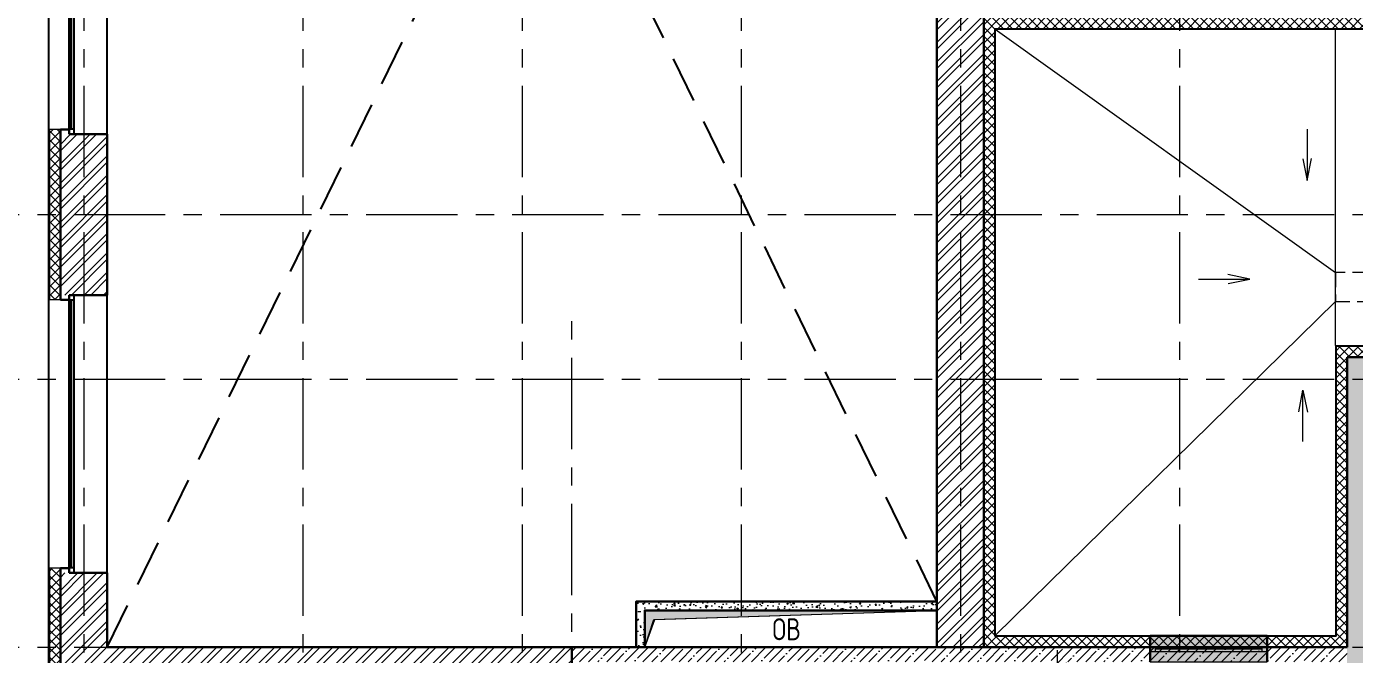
# Model space of a CAD drawing. Header units: millimetres. Extents: x -13407 to 95998, y -2611 to 109495.
# Drawn here: x -1213 to 16965, y 27380 to 35968 of the extents above; entities that cross this region are included whole.
import ezdxf

# ---------------------------------------------------------------- set-up
doc = ezdxf.new("R2010")
doc.units = ezdxf.units.MM
for name, pattern in [('CENTER', [2, 1.25, -0.25, 0.25, -0.25]), ('DASHED', [19.05, 12.7, -6.35]), ('HIDDEN', [6, 4, -2])]:
    doc.linetypes.add(name, pattern=pattern)
for name, color, linetype, lineweight in [('АР_Навесной фасад', 5, 'Continuous', 5), ('АР_Окна БЛОК', 250, 'Continuous', 13), ('АР_Оси', 193, 'Continuous', 9), ('АР_Перегородки газоблок', 165, 'Continuous', 30), ('АР_Перегородки газоблок_Штрих', 165, 'Continuous', 5), ('АР_Сущ Несущая стена', 202, 'Continuous', 30), ('АР_тонкая линия', 250, 'Continuous', 0), ('АР_Утеплитель', 250, 'Continuous', 9), ('АР_Штриховка кирпич', 250, 'Continuous', 9), ('АР_Штриховка монолит', 250, 'Continuous', 9), ('перекр 0.3', 181, 'Continuous', 30), ('Спринклеры', 7, 'Continuous', 18), ('ТХ_мебель передв', 250, 'Continuous', 13)]:
    doc.layers.add(name, color=color, linetype=linetype, lineweight=lineweight)
doc.layers.add('АР_новое окно', color=160, linetype='Continuous')
doc.layers.add('АР_Отверстия', color=251, linetype='Continuous')
doc.styles.add('ICOCPEUR', font='isocpeur.ttf')
pattern_1 = [(45, (-951676.66, 109617.1), (-132.58252, 132.58252), []), (45, (-951588.28, 109617.1), (-132.58252, 132.58252), [])]
pattern_2 = [(45, (-945096.63, 49153.53), (-61.871843, 61.871843), []), (135, (-945096.63, 49153.53), (-61.871843, -61.871843), [])]

# ---------------------------------------------------------------- blocks, each defined once
blk = doc.blocks.new('*U183')
at = {"layer": 'АР_новое окно', "color": 253, "lineweight": 20}
for p, q in [((0, 3800), (-70, 3800)), ((0, 0), (-70, 0))]:
    blk.add_line(p, q, dxfattribs=at)
at = {"layer": 'АР_новое окно', "color": 253}
for p, q in [((-70, 3800), (-70, 0)), ((-70, 0), (-70, 3800)), ((0, 3730), (-70, 3730)), ((-35, 3730), (-35, 70)), ((0, 3800), (0, 0)), ((0, 70), (-70, 70))]:
    blk.add_line(p, q, dxfattribs=at)
blk = doc.blocks.new('*U243')
at = {"layer": 'АР_новое окно', "color": 253, "lineweight": 20}
for p, q in [((0, 3800), (-70, 3800)), ((0, 0), (-70, 0))]:
    blk.add_line(p, q, dxfattribs=at)
at = {"layer": 'АР_новое окно', "color": 253}
for p, q in [((-70, 3800), (-70, 0)), ((-70, 0), (-70, 3800)), ((0, 3730), (-70, 3730)), ((-35, 3730), (-35, 70)), ((0, 3800), (0, 0)), ((0, 70), (-70, 70))]:
    blk.add_line(p, q, dxfattribs=at)
blk = doc.blocks.new('*U262')
h = blk.add_hatch(color=253)
h.dxf.hatch_style = 1
h.paths.add_polyline_path([(-1600, -140), (0, -140), (0, 220), (-1600, 220)])
at = {"color": 253, "lineweight": 30}
for p, q in [((-1600, -140), (-1600, 220)), ((0, -140), (0, 220))]:
    blk.add_line(p, q, dxfattribs=at)
at = {"color": 253}
for p, q in [((0, 220), (-1600, 220)), ((-1600, 70), (0, 70)), ((-1600, 0), (0, 0)), ((-1530, 0), (-1530, 70)), ((-1530, 35), (-70, 35)), ((-70, 0), (-70, 70)), ((-1600, -140), (0, -140)), ((-1600, -140), (-1600, -140)), ((-1600, -140), (-1600, -140)), ((0, -140), (0, -140)), ((0, -140), (0, -140))]:
    blk.add_line(p, q, dxfattribs=at)
blk = doc.blocks.new('A$C1f3596d3')
at = {"layer": 'АР_тонкая линия', "color": 253, "ltscale": 100}
for p, q in [((-705, -134), (0, -134)), ((0, -134), (-301, -72)), ((-298, -190), (0, -134))]:
    blk.add_line(p, q, dxfattribs=at)
blk = doc.blocks.new('A$C28161c4d')
at = {"layer": 'АР_тонкая линия', "color": 253, "ltscale": 100}
for p, q in [((538, 158), (237, 221)), ((-167, 158), (538, 158)), ((240, 98), (538, 158))]:
    blk.add_line(p, q, dxfattribs=at)

msp = doc.modelspace()

# ---------------------------------------------------------------- hatches: boundary and pattern name
at = {"layer": 'АР_Перегородки газоблок_Штрих', "ltscale": 100}
h = msp.add_hatch(dxfattribs=at)
h.set_pattern_fill('AR-CONC', color=253, scale=30)
h.set_pattern_definition([(50, (-58072.46, -55205.68), (215.17805, -18.82564), [22.5, -247.5]), (355, (-58072.46, -55205.68), (-41.6254, 225.65764), [18, -198]), (100.45144, (-58054.53, -55207.25), (173.55265, 206.832), [19.12206, -210.34263]), (46.1842, (-58072.46, -55145.68), (320.1724, -49.6558), [33.75, -371.25]), (96.63564, (-58045.78, -55149.82), (280.3986, 292.2356), [28.6831, -315.5141]), (351.18416, (-58072.46, -55145.68), (280.3986, 292.2356), [27, -297]), (21, (-58042.46, -55160.68), (179.07212, -120.78567), [22.5, -247.5]), (326, (-58042.46, -55160.68), (72.9946, 217.545), [18, -198]), (71.45144, (-58027.54, -55170.75), (252.0667, 96.75935), [19.12206, -210.34263]), (37.5, (-58072.46, -55205.68), (3.647957, 99.868156), [0, -195.6, 0, -201, 0, -198.75]), (7.5, (-58072.46, -55205.68), (78.92086, 118.32351), [0, -114.6, 0, -191.1, 0, -75.75]), (327.5, (-58139.36, -55205.68), (160.14673, -6.76646), [0, -75, 0, -234, 0, -310.5]), (317.5, (-58169.36, -55205.68), (174.95585, 30.0315), [0, -97.5, 0, -155.4, 0, -220.5])])
h.paths.add_polyline_path([(7250, 27981.9), (8235, 27981.8), (11249.8, 27982.4), (11249.8, 28102.4), (8355, 28101.9), (7130, 28101.3), (7130, 27480), (7250, 27480.5)])
at = {"layer": 'АР_Утеплитель', "ltscale": 100}
h = msp.add_hatch(dxfattribs=at)
h.set_pattern_fill('ANSI37', color=253, scale=700)
h.set_pattern_definition(pattern_2)
h.paths.add_polyline_path([(14829.8, 47170), (17959.8, 47170), (17959.8, 44240), (21080, 44240), (21080, 36220), (17279.8, 36220), (17279.8, 36090), (11889.8, 36090), (11889.8, 27480), (16865, 27480), (16865, 31445), (51665, 31445), (51665, 27480), (62165, 27480), (62165, 9610), (68515, 9610), (68515, -100), (55415, -100), (55415, 6250), (47535, 6250), (47535, 11440), (38999.7, 11440), (38999.7, 11040), (39149.7, 11040), (39149.7, 11290), (47385, 11290), (47385, 6100), (55265, 6100), (55265, -250), (68665, -250), (68665, 9760), (62315, 9760), (62315, 27630), (51815, 27630), (51815, 31595), (16715, 31595), (16715, 27630), (12039.8, 27630), (12039.8, 35940), (17429.8, 35940), (17429.8, 36070), (21230, 36070), (21230, 44390), (18109.8, 44390), (18109.8, 47320), (14979.8, 47320), (14979.8, 47738.8), (14834.2, 47738.8)])
h = msp.add_hatch(dxfattribs=at)
h.set_pattern_fill('ANSI37', color=253, scale=700)
h.set_pattern_definition([(45, (-976790.155, 68122.145), (-61.871843, 61.871843), []), (135, (-976790.155, 68122.145), (-61.871843, -61.871843), [])])
h.paths.add_polyline_path([(-750.2, 34560), (-750.2, 32230), (-900.2, 32230), (-900.2, 34560)])
h = msp.add_hatch(dxfattribs=at)
h.set_pattern_fill('ANSI37', color=253, scale=700)
h.set_pattern_definition(pattern_2)
h.paths.add_polyline_path([(-100, 9610), (6250, 9610), (6250, 26840), (-750.2, 26840), (-750.2, 28560), (-900.2, 28560), (-900.2, 26690), (6100, 26690), (6100, 9760), (-250, 9760), (-250, -250), (13150, -250), (13150, 6100), (21270, 6100), (21270, 11290), (29537.4, 11290), (29537.4, 11040), (29687.4, 11040), (29687.4, 11440), (21120, 11440), (21120, 6250), (13000, 6250), (13000, -100), (-100, -100)])
at = {"layer": 'АР_Штриховка кирпич', "ltscale": 100}
h = msp.add_hatch(dxfattribs=at)
h.set_pattern_fill('ANSI32', color=253, scale=500)
h.set_pattern_definition(pattern_1)
h.paths.add_polyline_path([(11889.8, 36730), (11249.8, 36730), (11249.9, 27480.1), (11889.9, 27479.9), (11889.8, 36089.2), (11889.8, 36090.8)])
h = msp.add_hatch(dxfattribs=at)
h.set_pattern_fill('ANSI32', color=253, scale=500)
h.set_pattern_definition(pattern_1)
h.paths.add_polyline_path([(-110.2, 34495), (-750.2, 34495), (-750.2, 32295), (-110.2, 32295)])
h = msp.add_hatch(dxfattribs=at)
h.set_pattern_fill('ANSI32', color=253, scale=500)
h.set_pattern_definition(pattern_1)
h.paths.add_polyline_path([(-110.2, 28495), (-750.2, 28495), (-750.2, 26840), (6250, 26840), (6250, 27480), (-110.1, 27480)])
at = {"layer": 'АР_Штриховка монолит', "ltscale": 100}
h = msp.add_hatch(dxfattribs=at)
h.set_pattern_fill('ANSI35', color=253, scale=700)
h.set_pattern_definition([(45, (-951587.81, 109999.9), (-123.743687, 123.743687), []), (45, (-951464.07, 109999.9), (-123.743687, 123.743687), [218.75, -43.75, 0, -43.75])])
h.paths.add_polyline_path([(51365, 31445), (16865, 31445), (16865, 27480), (16865, 27280), (16865, 19960), (16965, 19960), (16965, 18702.5), (17165, 18702.5), (17165, 19660), (20920, 19660), (20920, 18477.5), (21120, 18477.5), (21120, 19660), (31817, 19660), (31817, 19960), (17165, 19960), (17165, 31145), (51365, 31145)])
h = msp.add_hatch(dxfattribs=at)
h.set_pattern_fill('ANSI35', color=253, scale=700)
h.set_pattern_definition([(45, (-938746.6, 75713.59), (-123.743687, 123.743687), []), (45, (-938622.85, 75713.59), (-123.743687, 123.743687), [218.75, -43.75, 0, -43.75])])
h.paths.add_polyline_path([(6450, 27280), (12825, 27280), (12825, 19655), (13025, 19655), (13025, 27280), (16865, 27280), (16865, 27480), (6250, 27480), (6250, 27280), (6450, 27280)])
at = {"layer": 'Спринклеры', "ltscale": 100}
h = msp.add_hatch(color=253, dxfattribs=at)
h.paths.add_polyline_path([(8584.9, 27982.4), (7250, 27982.4), (7250, 27480), (7387.8, 27857.7), (8584.9, 27896.2)])
h.paths.add_polyline_path([(11249.8, 27982.4), (11164.8, 27982.4), (8584.9, 27982.4), (8584.9, 27896.2)])

# ---------------------------------------------------------------- linework, layer by layer
at = {"color": 253, "linetype": 'DASHED', "ltscale": 50}
for p, q in [((11249.8, 28102.4), (-110.2, 51495)), ((-110.2, 27480), (11569.9, 51395))]:
    msp.add_line(p, q, dxfattribs=at)
at = {"layer": 'АР_Навесной фасад', "color": 253, "ltscale": 100}
for p, q in [((12039.8, 35940), (17429.8, 35940)), ((12039.8, 27630), (12039.8, 35940)), ((12049.8, 35930), (17439.8, 35930)), ((12049.8, 27640), (12049.8, 35930)), ((16705, 31605), (51825, 31605)), ((16705, 31605), (16705, 27640)), ((16715, 31595), (51815, 31595)), ((16715, 31595), (16715, 27630)), ((12049.8, 27640), (16705, 27640)), ((12039.8, 27630), (16715, 27630))]:
    msp.add_line(p, q, dxfattribs=at)
for points in [[(-750.2, 34560), (-910.2, 34560)], [(-750.2, 32230), (-910.2, 32230)], [(-750.2, 28560), (-910.2, 28560)]]:
    msp.add_lwpolyline(points, dxfattribs=at)
at = {"layer": 'АР_новое окно', "color": 253}
for p, q in [((-910.2, 26680), (-910.2, 50975)), ((-110.2, 34495), (-110.2, 38295)), ((-110.2, 28495), (-110.2, 32295))]:
    msp.add_line(p, q, dxfattribs=at)
at = {"layer": 'АР_новое окно', "color": 253, "ltscale": 100}
for p, q in [((-900.2, 32230), (-900.2, 34560)), ((-900.2, 26690), (-900.2, 28560))]:
    msp.add_line(p, q, dxfattribs=at)
at = {"layer": 'АР_Оси', "color": 253, "linetype": 'CENTER', "ltscale": 1000}
for p, q in [((-430.1, 79157.5), (-430.1, 23425.1)), ((2569.9, 79157.5), (2569.9, 23425.1)), ((5569.9, 79157.5), (5569.9, 23425.1)), ((8569.9, 79157.5), (8569.9, 23425.1)), ((11569.9, 79157.5), (11569.9, 23425.1)), ((14569.9, 79157.5), (14569.9, 23425.1)), ((-12563.8, 33395), (70614.6, 33395)), ((6250, -1811.3), (6250, 32072.7)), ((-12563.8, 31145), (70614.6, 31145)), ((-12563.8, 27480), (71033.4, 27480)), ((12900, -1811.3), (12900, 27571.3))]:
    msp.add_line(p, q, dxfattribs=at)
at = {"layer": 'АР_Перегородки газоблок', "color": 253, "ltscale": 100}
for points in [[(7130, 27480), (7130, 28102.4), (11249.8, 28102.4)], [(7250, 27480), (7250, 27982.4), (11249.8, 27982.4)]]:
    msp.add_lwpolyline(points, dxfattribs=at)
at = {"layer": 'АР_Сущ Несущая стена', "color": 253, "lineweight": 15, "ltscale": 100}
for p, q in [((-631.3, 34495), (-631.3, 38295)), ((-631.3, 28495), (-631.3, 32295))]:
    msp.add_line(p, q, dxfattribs=at)
at = {"layer": 'АР_Сущ Несущая стена', "color": 253, "ltscale": 100}
for p, q in [((11249.8, 27480), (11249.8, 36730)), ((11889.8, 27480), (11889.8, 36090)), ((-750.2, 32230), (-750.2, 34560)), ((-631.3, 34560), (-750.2, 34560)), ((-631.3, 34495), (-631.3, 34560)), ((-631.3, 34495), (-110.2, 34495)), ((-631.3, 34495), (-110.2, 34495)), ((-110.2, 32295), (-110.2, 34495)), ((-631.3, 32230), (-750.2, 32230)), ((-631.3, 32295), (-110.2, 32295)), ((-631.3, 32295), (-110.2, 32295)), ((-631.3, 32230), (-631.3, 32295)), ((16865, 31445), (51665, 31445)), ((16865, 31445), (16865, 27480)), ((-750.2, 26840), (-750.2, 28560)), ((-631.3, 28560), (-750.2, 28560)), ((-631.3, 28495), (-631.3, 28560)), ((-631.3, 28495), (-110.2, 28495)), ((-631.3, 28495), (-110.2, 28495)), ((-110.2, 27480), (-110.2, 28495)), ((-110.2, 27480), (16865, 27480)), ((6250, 9610), (6250, 27480))]:
    msp.add_line(p, q, dxfattribs=at)
at = {"layer": 'АР_тонкая линия', "color": 253, "ltscale": 100}
for p, q in [((12048.6, 35930), (16703.7, 32604.3)), ((16703.7, 31605), (16703.7, 35930))]:
    msp.add_line(p, q, dxfattribs=at)
for points in [[(12048.6, 27640), (16703.7, 32206.5)], [(7250, 27480), (7372.8, 27857.7), (11249.8, 27982.4)], [(7250, 27480), (7387.8, 27857.7), (11249.8, 27982.4)]]:
    msp.add_lwpolyline(points, dxfattribs=at)
at = {"layer": 'перекр 0.3', "color": 253, "linetype": 'HIDDEN', "lineweight": 5, "ltscale": 50}
msp.add_lwpolyline([(16703.7, 32206.5), (17438.6, 32206.5), (17438.6, 32604.3), (16703.7, 32604.3)], close=True, dxfattribs=at)
at = {"layer": 'ТХ_мебель передв', "color": 253, "ltscale": 100}
msp.add_lwpolyline([(11249.8, 27480), (-110.2, 27480)], dxfattribs=at)

# ---------------------------------------------------------------- block references
at = {"layer": 'АР_новое окно', "color": 253, "xscale": -1, "rotation": 180}
for name, p in [('*U243', (-561.3, 38295)), ('*U183', (-561.3, 32295))]:
    msp.add_blockref(name, p, dxfattribs=at)
at = {"layer": 'АР_Окна БЛОК', "color": 253}
msp.add_blockref('*U262', (15770, 27420), dxfattribs=at)
at = {"layer": 'АР_тонкая линия', "color": 253, "ltscale": 100, "rotation": 270}
msp.add_blockref('A$C1f3596d3', (16450.4, 33861), dxfattribs=at)
at = {"layer": 'АР_тонкая линия', "color": 253, "ltscale": 100}
msp.add_blockref('A$C28161c4d', (14995.7, 32356.2), dxfattribs=at)
at = {"layer": 'АР_тонкая линия', "color": 253, "ltscale": 100, "xscale": -1, "rotation": 270}
msp.add_blockref('A$C1f3596d3', (16394.7, 30995.9), dxfattribs=at)

# ---------------------------------------------------------------- texts
at = {"layer": 'АР_Отверстия', "color": 253, "ltscale": 100, "insert": (9190.9, 27724.1), "char_height": 300, "attachment_point": 5, "line_spacing_factor": 0.7, "style": 'ICOCPEUR'}
msp.add_mtext('\\A1;{\\W0.8;ОВ}', dxfattribs=at)

doc.saveas('drawing.dxf')
